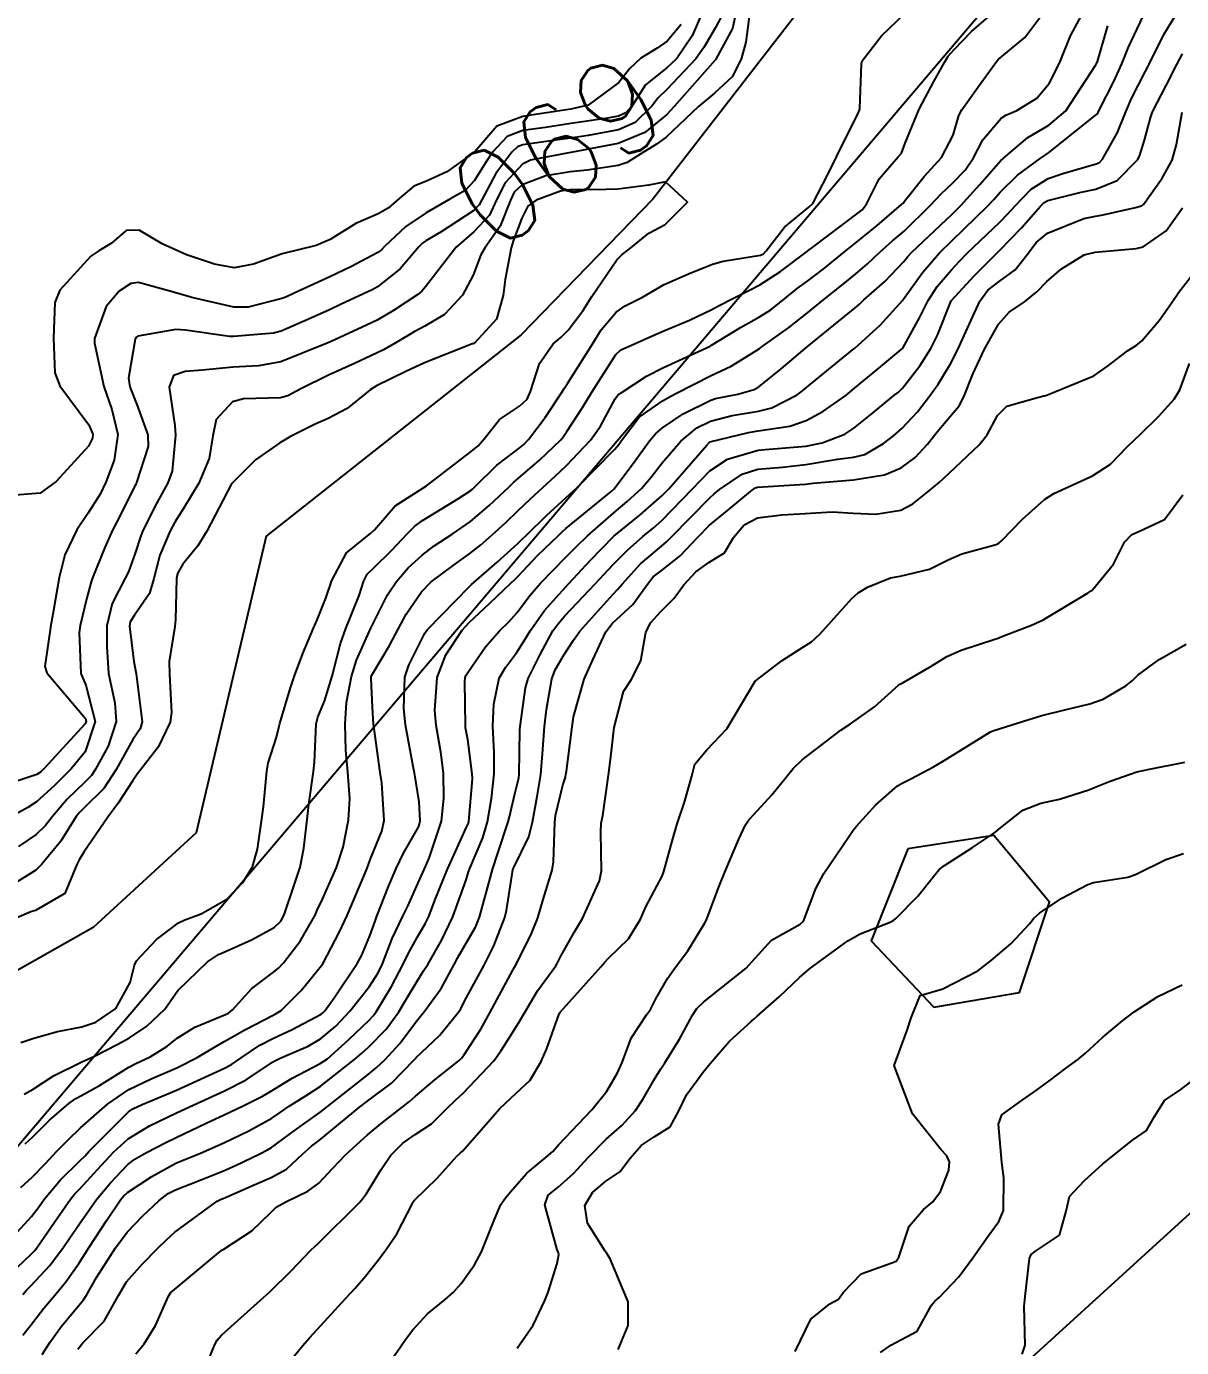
# Model space of a CAD drawing. Header units: metres. Extents: x 298520 to 308411, y 7433745 to 7450750.
# Drawn here: x 300308.3 to 300356.7, y 7448783.7 to 7448839 of the extents above; entities that cross this region are included whole.
import ezdxf
from ezdxf.enums import TextEntityAlignment as Align

# ---------------------------------------------------------------- set-up
doc = ezdxf.new("R2010")
doc.units = ezdxf.units.M
doc.header["$LTSCALE"] = 10
doc.linetypes.add('CONTINUO', pattern=[0])
for name, color, linetype in [('Cotas', 45, 'Continuous'), ('Curvas de Nivel 1m', 11, 'Continuous'), ('Curvas de Nivel 5m', 15, 'Continuous'), ('Edificações', 30, 'Continuous'), ('Hidrografia', 140, 'Continuous'), ('TEXTO', 45, 'Continuous')]:
    doc.layers.add(name, color=color, linetype=linetype)
doc.styles.add('Style-STANDARD', font='STANDARD.shx')

msp = doc.modelspace()

# ---------------------------------------------------------------- linework, layer by layer
at = {"layer": 'Curvas de Nivel 1m', "flags": 128}
for points, elevation in [([(300336.643, 7448839.598), (300336.202, 7448838.56), (300335.555, 7448837.614), (300335.139, 7448837.219), (300334.248, 7448836.513), (300333.68, 7448835.634), (300333.421, 7448835.336), (300333.119, 7448835.203), (300332.572, 7448835.102), (300331.115, 7448834.892), (300330.061, 7448834.733), (300329.112, 7448834.597), (300328.456, 7448834.35), (300327.84, 7448833.703), (300327.552, 7448833.249), (300327.085, 7448832.513), (300326.694, 7448832.1), (300326.066, 7448831.725), (300325.067, 7448831.164), (300324.223, 7448830.587), (300323.331, 7448829.757), (300323.194, 7448829.616), (300323.05, 7448829.507), (300321.914, 7448828.901), (300321.04, 7448828.481), (300319.552, 7448827.802), (300319.199, 7448827.639), (300319.029, 7448827.578), (300317.629, 7448827.219), (300317.024, 7448827.22), (300315.261, 7448827.625), (300315.03, 7448827.687), (300314.403, 7448827.866), (300313.037, 7448828.25), (300312.717, 7448828.203), (300312.232, 7448827.888), (300311.678, 7448827.238), (300311.191, 7448825.898), (300311.193, 7448825.706), (300311.585, 7448823.894), (300311.921, 7448822.938), (300312.174, 7448821.888), (300312.02, 7448820.811), (300311.674, 7448819.893), (300311.431, 7448819.392), (300310.92, 7448818.589), (300310.459, 7448817.907), (300309.95, 7448816.862), (300309.713, 7448815.918), (300309.479, 7448814.531), (300309.374, 7448813.922), (300309.114, 7448812.195), (300309.201, 7448811.925), (300310.815, 7448810.013), (300310.85, 7448809.9), (300310.812, 7448809.798), (300309.091, 7448807.927), (300308.944, 7448807.775), (300308.789, 7448807.67), (300307.487, 7448807.238)], 691), ([(300338.606, 7448839.576), (300338.44, 7448838.291), (300338.243, 7448837.579), (300337.871, 7448836.847), (300337.129, 7448836.166), (300336.462, 7448835.6), (300335.11, 7448834.322), (300334.703, 7448834.028), (300334.043, 7448833.631), (300333.472, 7448833.262), (300333.095, 7448833.142), (300331.803, 7448832.949), (300331.091, 7448832.871), (300330.068, 7448832.701), (300329.083, 7448832.331), (300328.748, 7448832.024), (300328.595, 7448831.695), (300328.162, 7448830.599), (300327.541, 7448829.705), (300327.355, 7448829.402), (300327.041, 7448828.555), (300326.587, 7448827.717), (300325.836, 7448826.912), (300325.013, 7448826.42), (300324.57, 7448826.184), (300323.839, 7448825.752), (300323.309, 7448825.448), (300322.998, 7448825.294), (300322.097, 7448824.877), (300320.989, 7448824.366), (300319.83, 7448823.802), (300319.281, 7448823.505), (300318.977, 7448823.422), (300317.423, 7448823.379), (300316.974, 7448823.25), (300316.286, 7448822.518), (300316.145, 7448821.842), (300315.986, 7448820.887), (300315.559, 7448819.851), (300314.922, 7448818.802), (300314.551, 7448818.229), (300314.361, 7448817.866), (300313.927, 7448816.841), (300313.678, 7448815.872), (300313.502, 7448815.248), (300312.867, 7448814.335), (300312.685, 7448814.062), (300312.654, 7448813.882), (300312.848, 7448812.4), (300312.934, 7448811.879), (300312.954, 7448811.766), (300313.194, 7448809.876), (300313.107, 7448809.58), (300312.806, 7448809.14), (300312.1, 7448807.89), (300311.592, 7448807.086), (300310.768, 7448806.275), (300310.579, 7448806.099), (300310.436, 7448805.913), (300309.788, 7448804.884), (300308.992, 7448803.928), (300308.873, 7448803.797), (300308.74, 7448803.675), (300307.664, 7448803.01)], 688), ([(300307.958, 7448788.537), (300308.566, 7448789.196), (300308.886, 7448789.611), (300309.107, 7448789.925), (300309.771, 7448790.732), (300310.597, 7448791.532), (300310.787, 7448791.72), (300310.957, 7448791.905), (300312.62, 7448793.571), (300312.8, 7448793.7), (300313.191, 7448793.874), (300314.201, 7448794.29), (300314.629, 7448794.478), (300315.814, 7448795.022), (300316.639, 7448795.399), (300316.922, 7448795.545), (300317.333, 7448795.823), (300318.115, 7448796.351), (300318.655, 7448796.638), (300319.458, 7448797.005), (300320.671, 7448797.648), (300320.753, 7448797.707), (300320.826, 7448797.788), (300321.228, 7448798.331), (300322.186, 7448799.768), (300322.368, 7448800.095), (300322.711, 7448800.935), (300322.932, 7448801.546), (300323.01, 7448801.757), (300323.493, 7448802.994), (300323.81, 7448803.749), (300324.116, 7448804.38), (300324.761, 7448805.501), (300324.824, 7448805.739), (300324.775, 7448806.537), (300324.581, 7448807.742), (300324.53, 7448808.008), (300324.211, 7448809.746), (300324.131, 7448810.436), (300324.179, 7448811.747), (300324.342, 7448812.243), (300324.856, 7448813.276), (300325.012, 7448813.586), (300325.129, 7448813.736), (300326.881, 7448815.537), (300326.966, 7448815.625), (300327.066, 7448815.708), (300328.045, 7448816.55), (300328.908, 7448817.334), (300329.087, 7448817.511), (300329.262, 7448817.687), (300330.098, 7448818.501), (300330.929, 7448819.262), (300331.366, 7448819.664), (300332.949, 7448821.26), (300333.123, 7448821.466), (300333.233, 7448821.637), (300333.984, 7448822.614), (300334.978, 7448823.316), (300335.174, 7448823.423), (300335.514, 7448823.612), (300336.991, 7448824.352), (300337.824, 7448824.753), (300339.002, 7448825.479), (300339.055, 7448825.517), (300339.121, 7448825.569), (300340.221, 7448826.347), (300341.017, 7448826.98), (300341.702, 7448827.54), (300342.444, 7448828.117), (300343.039, 7448828.602), (300343.528, 7448829.033), (300344.038, 7448829.51), (300344.58, 7448829.983), (300345.062, 7448830.397), (300346.163, 7448831.484), (300346.608, 7448831.949), (300347.087, 7448832.403), (300347.619, 7448832.94), (300347.965, 7448833.461), (300348.357, 7448834.211), (300349.12, 7448835.124), (300349.321, 7448835.248), (300349.775, 7448835.443), (300350.615, 7448835.948), (300351.134, 7448836.572), (300351.562, 7448837.424), (300352.021, 7448838.556), (300352.474, 7448839.41)], 691), ([(300338.031, 7448839.581), (300337.883, 7448838.862), (300337.19, 7448837.59), (300337.171, 7448837.561), (300337.142, 7448837.528), (300335.45, 7448835.615), (300335.119, 7448835.262), (300334.218, 7448834.523), (300333.107, 7448834.056), (300331.116, 7448833.683), (300331.033, 7448833.671), (300329.427, 7448833.358), (300329.095, 7448833.192), (300328.373, 7448832.407), (300328.016, 7448831.701), (300327.714, 7448831.056), (300327.059, 7448830.364), (300326.322, 7448829.721), (300325.036, 7448828.066), (300324.89, 7448827.886), (300324.719, 7448827.743), (300323.704, 7448827.071), (300323.017, 7448826.678), (300322.399, 7448826.379), (300321.089, 7448825.779), (300321.002, 7448825.738), (300320.924, 7448825.703), (300318.994, 7448824.925), (300318.051, 7448824.76), (300316.992, 7448824.7), (300315.717, 7448824.576), (300314.99, 7448824.531), (300314.495, 7448824.357), (300314.319, 7448823.867), (300314.553, 7448822.27), (300314.591, 7448821.864), (300314.45, 7448820.353), (300314.269, 7448819.867), (300313.784, 7448819.011), (300313.225, 7448817.877), (300313.139, 7448817.648), (300312.899, 7448816.93), (300312.617, 7448816.153), (300312.48, 7448815.884), (300311.93, 7448814.831), (300311.717, 7448813.891), (300311.717, 7448813.029), (300311.788, 7448811.891), (300312.045, 7448810.667), (300312.105, 7448809.887), (300311.77, 7448808.863), (300311.241, 7448807.903), (300311.067, 7448807.628), (300310.784, 7448807.34), (300310.049, 7448806.642), (300309.435, 7448805.923), (300309.145, 7448805.54), (300308.755, 7448805.164), (300308.019, 7448804.668)], 689), ([(300308.203, 7448784.237), (300308.513, 7448784.628), (300309.083, 7448785.366), (300309.55, 7448785.92), (300309.999, 7448786.455), (300310.546, 7448787.226), (300310.977, 7448787.904), (300311.714, 7448789.043), (300312.281, 7448789.884), (300312.411, 7448790.047), (300312.578, 7448790.201), (300313.592, 7448790.866), (300314.596, 7448791.417), (300314.901, 7448791.553), (300315.624, 7448791.845), (300316.607, 7448792.27), (300317.654, 7448792.779), (300318.618, 7448793.311), (300318.917, 7448793.51), (300319.341, 7448793.803), (300320.126, 7448794.297), (300320.631, 7448794.626), (300322.091, 7448795.768), (300322.383, 7448796.028), (300322.651, 7448796.272), (300323.39, 7448797.024), (300323.922, 7448797.748), (300324.204, 7448798.218), (300324.686, 7448799.03), (300324.964, 7448799.464), (300325.133, 7448799.736), (300325.705, 7448800.733), (300326.188, 7448801.718), (300326.738, 7448803.264), (300326.842, 7448803.609), (300326.876, 7448803.709), (300327.439, 7448805.02), (300327.641, 7448805.701), (300327.804, 7448806.673), (300327.913, 7448807.699), (300327.908, 7448808.593), (300327.861, 7448809.7), (300327.902, 7448810.619), (300328.128, 7448811.697), (300328.381, 7448812.154), (300328.849, 7448812.765), (300329.212, 7448813.332), (300329.413, 7448813.685), (300330.014, 7448814.537), (300330.881, 7448815.499), (300331.046, 7448815.668), (300331.932, 7448816.619), (300332.913, 7448817.64), (300334.018, 7448818.533), (300334.93, 7448819.321), (300335.225, 7448819.616), (300336.803, 7448821.443), (300336.931, 7448821.59), (300338.555, 7448821.978), (300338.96, 7448822.044), (300340.276, 7448822.244), (300340.967, 7448822.478), (300341.658, 7448822.855), (300342.618, 7448823.525), (300342.986, 7448823.825), (300343.914, 7448824.591), (300345.003, 7448825.5), (300345.713, 7448826.796), (300346.063, 7448827.49), (300346.441, 7448828.077), (300347.042, 7448828.782), (300347.379, 7448829.144), (300347.704, 7448829.47), (300349.066, 7448830.776), (300349.4, 7448831.117), (300349.689, 7448831.444), (300350.375, 7448832.145), (300351.09, 7448832.591), (300351.706, 7448832.808), (300353.1, 7448833.214), (300353.23, 7448833.27), (300353.354, 7448833.397), (300353.986, 7448834.52), (300354.332, 7448835.388), (300354.568, 7448835.946), (300355.14, 7448837.061), (300355.25, 7448837.271), (300355.304, 7448837.378), (300355.923, 7448838.611), (300356.378, 7448839.368)], 694), ([(300308.205, 7448785.933), (300308.357, 7448786.109), (300308.536, 7448786.287), (300309.327, 7448787.14), (300309.9, 7448787.917), (300310.163, 7448788.307), (300310.563, 7448788.888), (300311.287, 7448789.899), (300311.869, 7448790.605), (300312.595, 7448791.371), (300312.881, 7448791.594), (300313.377, 7448791.872), (300314.183, 7448792.288), (300314.609, 7448792.501), (300315.871, 7448793.097), (300316.619, 7448793.437), (300316.885, 7448793.563), (300317.411, 7448793.822), (300318.221, 7448794.22), (300318.629, 7448794.467), (300319.46, 7448794.976), (300320.641, 7448795.586), (300320.939, 7448795.786), (300321.831, 7448796.597), (300322.667, 7448797.391), (300322.846, 7448797.583), (300322.979, 7448797.757), (300323.625, 7448798.81), (300324.114, 7448799.746), (300324.301, 7448800.142), (300324.71, 7448800.889), (300325.032, 7448801.423), (300325.18, 7448801.733), (300325.446, 7448802.445), (300325.96, 7448803.722), (300326.761, 7448805.473), (300326.835, 7448805.636), (300326.851, 7448805.709), (300327.001, 7448807.497), (300326.999, 7448807.708), (300326.807, 7448809.142), (300326.72, 7448809.619), (300326.711, 7448809.712), (300326.68, 7448811.561), (300326.694, 7448811.712), (300326.732, 7448811.814), (300326.837, 7448811.981), (300327.548, 7448813.007), (300328.156, 7448813.697), (300328.517, 7448814.043), (300328.87, 7448814.447), (300329.408, 7448815.155), (300329.853, 7448815.68), (300330.362, 7448816.205), (300330.899, 7448816.745), (300331.357, 7448817.212), (300331.811, 7448817.657), (300332.923, 7448818.621), (300333.479, 7448819.083), (300334.074, 7448819.629), (300334.469, 7448820.093), (300334.944, 7448820.701), (300335.721, 7448821.608), (300336.39, 7448822.17), (300336.966, 7448822.445), (300337.87, 7448822.68), (300338.972, 7448822.869), (300339.527, 7448823.012), (300340.581, 7448823.554), (300340.813, 7448823.723), (300340.986, 7448823.865), (300342.893, 7448825.413), (300343.003, 7448825.502), (300344.057, 7448826.465), (300344.993, 7448827.5), (300345.023, 7448827.534), (300345.848, 7448828.685), (300346.542, 7448829.485), (300347.058, 7448829.995), (300348.569, 7448831.455), (300348.816, 7448831.714), (300349.082, 7448832.024), (300349.802, 7448832.734), (300350.754, 7448833.433), (300350.965, 7448833.571), (300351.105, 7448833.674), (300352.483, 7448834.776), (300353.122, 7448835.287), (300353.172, 7448835.35), (300353.193, 7448835.399), (300353.849, 7448836.68), (300354.168, 7448837.39), (300354.449, 7448838.091), (300355.055, 7448839.381)], 693), ([(300308.251, 7448794.31), (300308.629, 7448794.513), (300309.483, 7448795.073), (300310.64, 7448795.645), (300311.194, 7448795.902), (300312.149, 7448796.389), (300312.655, 7448796.661), (300313.385, 7448797.15), (300314.141, 7448797.865), (300314.358, 7448798.181), (300314.681, 7448798.642), (300315.919, 7448799.842), (300316.385, 7448800.147), (300316.7, 7448800.292), (300317.766, 7448800.76), (300318.715, 7448801.274), (300318.988, 7448801.538), (300319.124, 7448801.806), (300319.529, 7448803.009), (300319.796, 7448803.799), (300319.956, 7448804.593), (300320.085, 7448805.797), (300320.155, 7448806.414), (300320.36, 7448807.794), (300320.402, 7448808.189), (300320.469, 7448809.793), (300320.539, 7448810.07), (300320.822, 7448810.738), (300321.131, 7448811.786), (300321.48, 7448813.154), (300321.706, 7448813.777), (300322.262, 7448815.154), (300322.461, 7448815.766), (300322.605, 7448816.046), (300322.891, 7448816.33), (300323.615, 7448817.04), (300324.283, 7448817.746), (300324.599, 7448818.06), (300324.918, 7448818.293), (300326.424, 7448819.214), (300326.931, 7448819.548), (300327.021, 7448819.62), (300327.11, 7448819.708), (300328.03, 7448820.611), (300328.949, 7448821.312), (300329.16, 7448821.478), (300329.354, 7448821.686), (300330.048, 7448822.598), (300330.757, 7448823.672), (300330.844, 7448823.812), (300330.986, 7448824.025), (300332.006, 7448825.655), (300332.395, 7448826.267), (300333.023, 7448827), (300333.399, 7448827.264), (300334.112, 7448827.629), (300334.687, 7448827.965), (300335.031, 7448828.159), (300336.037, 7448828.606), (300337.044, 7448829.013), (300337.492, 7448829.14), (300339.05, 7448829.392), (300339.175, 7448829.445), (300339.293, 7448829.568), (300340.059, 7448830.564), (300341.071, 7448831.39), (300341.243, 7448831.547), (300341.872, 7448832.757), (300342.24, 7448833.533), (300343.121, 7448835.303), (300343.192, 7448835.449), (300343.209, 7448835.519), (300343.275, 7448837.385), (300343.309, 7448837.518), (300344.111, 7448838.558), (300345.084, 7448839.501)], 688), ([(300308.302, 7448792.237), (300308.609, 7448792.506), (300309.312, 7448793.227), (300310.119, 7448793.915), (300310.414, 7448794.123), (300310.626, 7448794.241), (300311.407, 7448794.675), (300312.639, 7448795.439), (300312.928, 7448795.589), (300313.527, 7448795.871), (300314.216, 7448796.298), (300314.655, 7448796.643), (300315.396, 7448797.115), (300316.67, 7448797.635), (300316.803, 7448797.697), (300316.973, 7448797.827), (300317.773, 7448798.728), (300318.689, 7448799.411), (300318.906, 7448799.593), (300319.097, 7448799.806), (300319.806, 7448800.699), (300320.42, 7448801.793), (300320.515, 7448802.002), (300320.73, 7448802.465), (300321.317, 7448803.781), (300321.603, 7448804.629), (300321.827, 7448805.774), (300321.876, 7448806.673), (300321.794, 7448807.775), (300321.716, 7448808.69), (300321.675, 7448809.777), (300321.737, 7448810.691), (300321.949, 7448811.773), (300322.161, 7448812.453), (300322.738, 7448813.762), (300322.866, 7448814.021), (300323.446, 7448815.186), (300323.822, 7448815.751), (300324.322, 7448816.315), (300324.9, 7448816.848), (300325.409, 7448817.229), (300326.155, 7448817.721), (300326.918, 7448818.259), (300327.708, 7448818.919), (300328.52, 7448819.694), (300328.735, 7448819.892), (300328.937, 7448820.063), (300329.807, 7448820.819), (300330.695, 7448821.673), (300330.815, 7448821.811), (300330.958, 7448822.018), (300331.61, 7448823.024), (300331.994, 7448823.655), (300332.999, 7448825.235), (300333.211, 7448825.428), (300333.662, 7448825.633), (300334.593, 7448826.04), (300335.009, 7448826.223), (300336.078, 7448826.668), (300337.018, 7448827.122), (300337.327, 7448827.28), (300337.894, 7448827.581), (300338.644, 7448827.959), (300339.032, 7448828.151), (300339.89, 7448828.711), (300341.013, 7448829.55), (300341.034, 7448829.57), (300341.053, 7448829.584), (300341.192, 7448829.686), (300343.069, 7448831.102), (300343.304, 7448831.284), (300343.486, 7448831.516), (300344.023, 7448832.576), (300344.816, 7448833.503), (300344.945, 7448833.661), (300345.109, 7448834.079), (300345.693, 7448835.491), (300346.31, 7448836.657), (300346.76, 7448837.476), (300346.908, 7448837.712), (300347.151, 7448837.985), (300347.88, 7448838.745), (300348.699, 7448839.455)], 689), ([(300335.74, 7448839.036), (300335.154, 7448838.338), (300334.731, 7448838.043), (300334.047, 7448837.631), (300333.586, 7448837.188), (300333.133, 7448836.614), (300331.846, 7448835.659), (300331.121, 7448835.497), (300329.548, 7448835.256), (300329.118, 7448835.193), (300328.027, 7448834.788), (300327.103, 7448833.71), (300325.938, 7448832.879), (300325.084, 7448832.481), (300324.551, 7448832.275), (300323.925, 7448831.751), (300323.473, 7448831.352), (300323.067, 7448831.12), (300322.121, 7448830.711), (300321.056, 7448830.05), (300320.464, 7448829.789), (300319.049, 7448829.442), (300317.851, 7448829.016), (300317.043, 7448828.859), (300316.216, 7448829.014), (300315.048, 7448829.401), (300314.021, 7448829.87), (300313.058, 7448830.433), (300312.527, 7448830.416), (300311.907, 7448829.891), (300311.374, 7448829.573), (300311.047, 7448829.342), (300309.748, 7448827.919), (300309.542, 7448827.405), (300309.486, 7448825.923), (300309.538, 7448824.472), (300309.745, 7448823.919), (300310.959, 7448822.294), (300311.126, 7448821.898), (300311.115, 7448821.734), (300310.948, 7448821.409), (300309.594, 7448819.92), (300308.928, 7448819.434), (300307.543, 7448819.328)], 692), ([(300307.681, 7448786.799), (300308.55, 7448787.619), (300308.703, 7448787.777), (300308.816, 7448787.927), (300309.526, 7448788.957), (300310.193, 7448789.914), (300310.367, 7448790.122), (300310.58, 7448790.35), (300311.328, 7448791.162), (300311.993, 7448791.889), (300312.609, 7448792.446), (300313.498, 7448792.987), (300314.62, 7448793.522), (300315.322, 7448793.85), (300316.629, 7448794.445), (300317.541, 7448794.913), (300318.641, 7448795.641), (300318.743, 7448795.708), (300318.967, 7448795.807), (300320.132, 7448796.314), (300320.655, 7448796.625), (300321.291, 7448797.153), (300321.882, 7448797.772), (300322.683, 7448798.799), (300323.063, 7448799.382), (300323.239, 7448799.755), (300323.648, 7448800.811), (300324.09, 7448801.746), (300324.299, 7448802.173), (300324.737, 7448803.143), (300324.998, 7448803.736), (300325.189, 7448804.175), (300325.712, 7448805.726), (300325.815, 7448806.687), (300325.788, 7448807.725), (300325.678, 7448808.603), (300325.49, 7448809.73), (300325.437, 7448810.348), (300325.531, 7448811.73), (300325.892, 7448812.679), (300326.575, 7448813.714), (300326.866, 7448814.036), (300327.733, 7448814.843), (300328.629, 7448815.693), (300328.76, 7448815.816), (300328.887, 7448815.937), (300329.738, 7448816.844), (300330.599, 7448817.673), (300330.76, 7448817.826), (300330.916, 7448817.963), (300332.789, 7448819.5), (300332.933, 7448819.621), (300333.798, 7448820.778), (300334.414, 7448821.625), (300334.662, 7448821.919), (300334.961, 7448822.171), (300335.821, 7448822.757), (300336.979, 7448823.33), (300337.177, 7448823.39), (300338.105, 7448823.579), (300338.787, 7448823.769), (300338.986, 7448823.879), (300339.924, 7448824.63), (300341.003, 7448825.55), (300343.02, 7448827.187), (300343.196, 7448827.344), (300343.378, 7448827.516), (300344.247, 7448828.295), (300345.047, 7448829.123), (300345.216, 7448829.333), (300345.367, 7448829.497), (300347.069, 7448831.107), (300347.432, 7448831.466), (300348.216, 7448832.328), (300349.101, 7448833.342), (300349.156, 7448833.396), (300349.214, 7448833.449), (300350.237, 7448834.314), (300351.117, 7448834.82), (300351.827, 7448835.419), (300353.082, 7448837.341), (300353.113, 7448837.4), (300353.121, 7448837.423), (300353.144, 7448837.492), (300353.584, 7448838.978)], 692), ([(300310.5, 7448783.648), (300310.71, 7448783.907), (300311.595, 7448784.816), (300312.204, 7448785.885), (300312.539, 7448786.466), (300313.2, 7448787.22), (300313.84, 7448787.867), (300314.202, 7448788.218), (300314.56, 7448788.533), (300316.329, 7448789.834), (300316.494, 7448789.911), (300316.575, 7448789.945), (300317.88, 7448790.52), (300318.588, 7448790.824), (300319.223, 7448791.174), (300319.894, 7448791.797), (300320.27, 7448792.13), (300320.609, 7448792.39), (300322.278, 7448793.765), (300322.626, 7448794.022), (300323.62, 7448794.763), (300324.574, 7448795.741), (300324.603, 7448795.78), (300324.644, 7448795.821), (300325.633, 7448796.756), (300326.41, 7448797.723), (300326.514, 7448797.882), (300326.678, 7448798.198), (300327.491, 7448799.708), (300327.899, 7448800.504), (300328.363, 7448801.694), (300328.433, 7448801.986), (300328.693, 7448803.691), (300328.706, 7448803.728), (300328.744, 7448803.819), (300329.37, 7448805.071), (300329.514, 7448805.682), (300329.709, 7448806.751), (300329.87, 7448807.679), (300329.94, 7448808.54), (300330.025, 7448809.678), (300330.107, 7448810.39), (300330.326, 7448811.675), (300330.467, 7448812.046), (300330.848, 7448812.685), (300331.231, 7448813.29), (300331.495, 7448813.661), (300332.879, 7448815.206), (300333.09, 7448815.429), (300333.265, 7448815.636), (300334.041, 7448816.484), (300334.907, 7448817.228), (300335.121, 7448817.407), (300335.329, 7448817.614), (300336.929, 7448819.241), (300337.114, 7448819.405), (300337.333, 7448819.586), (300338.282, 7448820.234), (300338.942, 7448820.44), (300339.971, 7448820.531), (300340.944, 7448820.632), (300342.27, 7448820.854), (300342.947, 7448820.937), (300343.415, 7448821.048), (300344.194, 7448821.508), (300344.619, 7448821.842), (300344.963, 7448822.141), (300345.622, 7448822.844), (300346.128, 7448823.489), (300346.478, 7448823.995), (300346.997, 7448824.847), (300347.319, 7448825.475), (300347.566, 7448826.03), (300348.231, 7448827.462), (300348.568, 7448827.919), (300349.035, 7448828.288), (300349.711, 7448828.775), (300350.218, 7448829.438), (300350.577, 7448829.916), (300351.062, 7448830.31), (300352.577, 7448830.916), (300353.069, 7448831.027), (300353.385, 7448831.082), (300354.744, 7448831.383), (300354.996, 7448831.459), (300355.075, 7448831.507), (300355.857, 7448832.606), (300356.274, 7448833.368), (300356.459, 7448834.017), (300356.685, 7448835.364)], 696), ([(300308.12, 7448796.466), (300308.654, 7448796.643), (300309.653, 7448796.925), (300310.661, 7448797.127), (300311.248, 7448797.318), (300312.086, 7448797.889), (300312.684, 7448798.973), (300312.869, 7448799.701), (300312.957, 7448799.877), (300313.795, 7448800.781), (300314.717, 7448801.475), (300314.977, 7448801.598), (300315.656, 7448801.846), (300316.729, 7448802.461), (300317.406, 7448803.154), (300317.802, 7448803.819), (300318.012, 7448804.555), (300318.193, 7448805.816), (300318.265, 7448806.321), (300318.411, 7448807.814), (300318.465, 7448808.144), (300318.807, 7448809.233), (300318.923, 7448809.698), (300318.947, 7448809.809), (300319.376, 7448811.256), (300319.567, 7448811.803), (300319.908, 7448812.739), (300320.354, 7448813.795), (300320.513, 7448814.147), (300320.875, 7448815.043), (300321.119, 7448815.786), (300321.731, 7448816.947), (300322.752, 7448817.762), (300322.914, 7448817.91), (300323.767, 7448818.909), (300324.932, 7448819.647), (300325.089, 7448819.738), (300326.948, 7448821.181), (300327.238, 7448821.419), (300327.501, 7448821.705), (300328.141, 7448822.522), (300328.974, 7448823.075), (300329.293, 7448823.373), (300329.431, 7448823.686), (300329.811, 7448824.866), (300330.386, 7448825.676), (300330.717, 7448825.963), (300331.012, 7448826.252), (300331.618, 7448827.067), (300331.997, 7448827.656), (300333.048, 7448829.195), (300333.27, 7448829.418), (300333.554, 7448829.635), (300334.378, 7448830.309), (300335.063, 7448830.67), (300336.006, 7448831.606), (300335.085, 7448832.449), (300334.387, 7448832.323), (300333.08, 7448832.143), (300332.591, 7448832.137), (300331.08, 7448832.117), (300330.691, 7448832.062), (300329.674, 7448831.684), (300329.316, 7448831.442), (300329.065, 7448830.936), (300328.727, 7448830.022), (300328.625, 7448829.694), (300328.371, 7448828.365), (300328.284, 7448827.697), (300328.007, 7448826.711), (300327.084, 7448825.709), (300327.035, 7448825.677), (300327.003, 7448825.681), (300326.966, 7448825.674), (300324.994, 7448824.894), (300324.218, 7448824.521), (300322.985, 7448823.925), (300322.728, 7448823.764), (300321.765, 7448822.984), (300320.965, 7448822.563), (300320.432, 7448822.324), (300319.4, 7448821.806), (300319.118, 7448821.642), (300318.95, 7448821.543), (300317.935, 7448820.829), (300316.933, 7448819.83), (300315.896, 7448817.845), (300315.513, 7448817.241), (300314.892, 7448816.467), (300314.67, 7448816.078), (300314.63, 7448815.863), (300314.59, 7448814.139), (300314.551, 7448813.863), (300314.321, 7448812.393), (300314.327, 7448811.865), (300314.414, 7448810.269), (300314.361, 7448809.865), (300313.858, 7448808.814), (300313.139, 7448807.877), (300312.983, 7448807.685), (300312.786, 7448807.399), (300312.182, 7448806.479), (300311.758, 7448805.895), (300310.748, 7448804.427), (300310.549, 7448804.108), (300310.461, 7448803.913), (300309.952, 7448802.696), (300308.724, 7448801.989), (300308.678, 7448801.976), (300308.539, 7448801.932), (300307.264, 7448801.395)], 687), ([(300312.923, 7448783.451), (300313.271, 7448783.872), (300313.744, 7448784.638), (300314.292, 7448785.862), (300314.388, 7448786.008), (300314.536, 7448786.144), (300316.386, 7448787.667), (300316.553, 7448787.798), (300316.602, 7448787.83), (300317.782, 7448788.596), (300318.568, 7448789.355), (300318.793, 7448789.586), (300319.201, 7448789.804), (300320.123, 7448790.252), (300320.585, 7448790.592), (300321.162, 7448791.214), (300321.693, 7448791.774), (300322.611, 7448792.601), (300323.249, 7448793.121), (300324.049, 7448793.746), (300324.369, 7448793.999), (300324.628, 7448794.222), (300325.446, 7448794.921), (300326.446, 7448795.722), (300326.55, 7448795.816), (300326.646, 7448795.944), (300327.349, 7448797.023), (300327.739, 7448797.704), (300328.691, 7448799.496), (300328.762, 7448799.62), (300328.805, 7448799.689), (300329.443, 7448800.952), (300329.733, 7448801.68), (300329.961, 7448802.447), (300330.338, 7448803.674), (300330.397, 7448804.023), (300330.445, 7448805.673), (300330.479, 7448805.961), (300330.786, 7448807.23), (300330.894, 7448807.565), (300330.918, 7448807.668), (300330.935, 7448807.809), (300331.17, 7448809.665), (300331.232, 7448810.079), (300331.674, 7448811.657), (300332.035, 7448812.463), (300332.58, 7448813.644), (300332.867, 7448814.001), (300333.718, 7448814.788), (300334.321, 7448815.626), (300334.57, 7448815.94), (300334.892, 7448816.193), (300335.698, 7448816.815), (300336.431, 7448817.597), (300336.918, 7448818.097), (300337.737, 7448818.769), (300338.715, 7448819.572), (300338.844, 7448819.661), (300338.934, 7448819.686), (300340.693, 7448819.794), (300340.936, 7448819.817), (300341.251, 7448819.86), (300342.938, 7448819.995), (300344.239, 7448820.208), (300344.943, 7448820.499), (300345.517, 7448820.925), (300346.04, 7448821.489), (300346.444, 7448822.002), (300346.97, 7448822.623), (300347.361, 7448823.09), (300347.562, 7448823.471), (300347.934, 7448824.408), (300348.423, 7448825.459), (300349.014, 7448826.511), (300349.461, 7448827.003), (300350.102, 7448827.439), (300350.605, 7448827.859), (300351.036, 7448828.292), (300351.647, 7448828.818), (300352.595, 7448829.407), (300353.054, 7448829.52), (300354.767, 7448829.672), (300355.057, 7448829.741), (300356.028, 7448830.405), (300356.708, 7448831.364)], 697), ([(300315.722, 7448782.617), (300316.226, 7448783.843), (300316.325, 7448784.023), (300316.509, 7448784.233), (300318.285, 7448785.814), (300318.526, 7448786.036), (300319.416, 7448786.925), (300320.261, 7448787.793), (300320.412, 7448787.934), (300320.556, 7448788.069), (300322.26, 7448789.765), (300322.411, 7448789.927), (300322.579, 7448790.159), (300323.189, 7448791.159), (300323.588, 7448791.75), (300324.096, 7448792.257), (300324.612, 7448792.615), (300325.287, 7448793.063), (300325.951, 7448793.727), (300326.293, 7448794.056), (300326.629, 7448794.361), (300327.896, 7448795.701), (300328.211, 7448796.135), (300328.66, 7448796.855), (300328.987, 7448797.368), (300329.164, 7448797.685), (300329.73, 7448798.632), (300330.491, 7448799.672), (300330.567, 7448799.799), (300330.699, 7448800.078), (300331.278, 7448801.098), (300331.605, 7448801.657), (300332.316, 7448803.223), (300332.4, 7448803.645), (300332.376, 7448805.262), (300332.392, 7448805.646), (300332.452, 7448805.961), (300332.7, 7448807.641), (300332.802, 7448808.519), (300332.918, 7448809.533), (300332.936, 7448809.639), (300333.32, 7448811.143), (300333.64, 7448811.632), (300334.049, 7448812.424), (300334.253, 7448813.626), (300334.464, 7448814.027), (300334.871, 7448814.469), (300335.445, 7448815.047), (300335.845, 7448815.61), (300336.345, 7448816.152), (300336.897, 7448816.533), (300337.551, 7448816.936), (300337.918, 7448817.58), (300338.374, 7448818.12), (300338.921, 7448818.401), (300339.951, 7448818.531), (300340.923, 7448818.583), (300342.045, 7448818.654), (300342.924, 7448818.605), (300343.875, 7448818.559), (300344.925, 7448818.731), (300345.428, 7448818.995), (300346.049, 7448819.489), (300346.531, 7448819.89), (300346.941, 7448820.273), (300348.196, 7448821.461), (300348.537, 7448821.878), (300348.971, 7448822.68), (300349.351, 7448823.073), (300350.645, 7448823.433), (300350.908, 7448823.506), (300350.984, 7448823.528), (300351.131, 7448823.574), (300352.992, 7448824.339), (300353.613, 7448824.777), (300354.407, 7448825.386), (300354.772, 7448825.615), (300355.007, 7448825.812), (300355.725, 7448826.664), (300356.226, 7448827.368), (300356.55, 7448827.845), (300357.04, 7448828.468)], 698), ([(300319.276, 7448783.021), (300319.909, 7448783.796), (300320.186, 7448784.114), (300320.51, 7448784.465), (300321.715, 7448785.772), (300322.101, 7448786.195), (300322.537, 7448786.704), (300323.003, 7448787.299), (300323.355, 7448787.752), (300323.845, 7448788.462), (300324.494, 7448789.741), (300324.517, 7448789.797), (300324.575, 7448789.878), (300325.524, 7448790.795), (300326.354, 7448791.722), (300326.491, 7448791.834), (300326.605, 7448791.935), (300328.137, 7448793.697), (300328.628, 7448794.154), (300329.424, 7448794.893), (300329.884, 7448795.678), (300330.112, 7448796.215), (300330.631, 7448797.67), (300330.644, 7448797.699), (300330.674, 7448797.734), (300332.39, 7448799.645), (300332.527, 7448799.811), (300332.698, 7448799.997), (300333.533, 7448800.809), (300334.029, 7448801.627), (300334.247, 7448802.106), (300334.737, 7448803.03), (300334.941, 7448803.417), (300335.016, 7448803.617), (300335.385, 7448804.985), (300335.562, 7448805.612), (300335.873, 7448806.512), (300336.176, 7448807.606), (300336.3, 7448808.103), (300336.804, 7448808.705), (300337.639, 7448809.588), (300338.833, 7448811.57), (300339.962, 7448812.443), (300340.855, 7448813.009), (300341.186, 7448813.217), (300341.541, 7448813.54), (300342.878, 7448815.036), (300343.132, 7448815.266), (300343.527, 7448815.514), (300344.497, 7448815.896), (300344.89, 7448815.964), (300346.124, 7448816.258), (300346.9, 7448816.647), (300347.47, 7448816.906), (300348.911, 7448817.295), (300349.017, 7448817.343), (300349.127, 7448817.448), (300350.015, 7448818.346), (300350.93, 7448819.176), (300351.326, 7448819.424), (300352.941, 7448820.169), (300353.686, 7448820.652), (300354.406, 7448821.385), (300354.682, 7448821.658), (300354.961, 7448821.913), (300355.705, 7448822.64), (300356.359, 7448823.366), (300356.598, 7448823.753), (300356.998, 7448824.853)], 699), ([(300328.882, 7448783.686), (300329.542, 7448784.65), (300330.039, 7448785.675), (300330.175, 7448786.027), (300330.546, 7448787.234), (300330.624, 7448787.597), (300330.609, 7448787.669), (300330.591, 7448787.707), (300330.554, 7448787.797), (300330.037, 7448789.675), (300330.172, 7448790.081), (300330.584, 7448790.421), (300331.248, 7448791.005), (300331.837, 7448791.651), (300332.611, 7448792.434), (300333.249, 7448793.001), (300333.829, 7448793.628), (300334.144, 7448794.108), (300334.636, 7448794.956), (300334.891, 7448795.367), (300335.053, 7448795.616), (300335.66, 7448796.607), (300336.209, 7448797.605), (300336.391, 7448797.887), (300336.679, 7448798.172), (300338.456, 7448799.574), (300338.696, 7448799.836), (300339.519, 7448800.747), (300340.712, 7448801.411), (300340.858, 7448801.548), (300341.362, 7448802.912), (300341.698, 7448803.536), (300342.759, 7448805.095), (300342.934, 7448805.346), (300343.062, 7448805.517), (300343.875, 7448806.41), (300344.788, 7448807.197), (300344.974, 7448807.314), (300345.336, 7448807.495), (300346.295, 7448807.988), (300346.801, 7448808.296), (300348.671, 7448809.452), (300348.814, 7448809.513), (300350.275, 7448809.979), (300350.82, 7448810.141), (300351.788, 7448810.381), (300352.825, 7448810.625), (300353.392, 7448810.83), (300354.338, 7448811.385), (300354.609, 7448811.61), (300354.84, 7448811.83), (300355.735, 7448812.485), (300356.859, 7448813.125)], 701), ([(300333.097, 7448783.634), (300333.515, 7448784.628), (300333.525, 7448785.63), (300332.762, 7448787.425), (300332.625, 7448787.639), (300332.554, 7448787.741), (300331.824, 7448788.91), (300331.707, 7448789.653), (300332.028, 7448790.201), (300332.588, 7448790.664), (300333.171, 7448791.058), (300333.597, 7448791.63), (300334.069, 7448792.164), (300334.612, 7448792.526), (300335.282, 7448792.948), (300335.635, 7448793.61), (300335.956, 7448794.28), (300336.639, 7448795.212), (300336.949, 7448795.595), (300337.736, 7448796.505), (300338.67, 7448797.365), (300338.782, 7448797.458), (300338.909, 7448797.568), (300339.842, 7448798.397), (300340.689, 7448799.188), (300341.1, 7448799.544), (300342.705, 7448800.724), (300343.216, 7448801.006), (300344.483, 7448801.502), (300344.635, 7448801.58), (300344.715, 7448801.646), (300345.636, 7448802.584), (300346.347, 7448803.484), (300346.527, 7448803.7), (300346.747, 7448803.869), (300347.92, 7448804.628), (300348.76, 7448805.186), (300348.914, 7448805.296), (300349.086, 7448805.447), (300350.027, 7448806.185), (300350.779, 7448806.469), (300351.559, 7448806.645), (300352.787, 7448807.031), (300353.055, 7448807.14), (300353.672, 7448807.397), (300354.797, 7448807.785), (300355.319, 7448807.895), (300356.801, 7448808.196)], 702), ([(300340.503, 7448783.55), (300341.154, 7448784.906), (300341.949, 7448785.536), (300342.316, 7448785.742), (300342.53, 7448786.031), (300343.264, 7448786.797), (300344.549, 7448787.249), (300344.722, 7448787.327), (300344.841, 7448787.497), (300345.272, 7448788.786), (300345.869, 7448789.487), (300346.26, 7448789.8), (300346.584, 7448790.241), (300346.937, 7448791.135), (300346.952, 7448791.475), (300346.852, 7448791.723), (300346.608, 7448791.979), (300345.411, 7448793.492), (300344.643, 7448795.5), (300345.183, 7448796.977), (300345.361, 7448797.493), (300345.734, 7448798.438), (300346.685, 7448798.714), (300348.138, 7448799.458), (300348.697, 7448799.9), (300349.537, 7448800.609), (300350.298, 7448801.434), (300350.487, 7448801.661), (300350.72, 7448801.882), (300351.652, 7448802.498), (300352.738, 7448803.077), (300352.986, 7448803.159), (300354.422, 7448803.385), (300354.744, 7448803.489), (300356.003, 7448804.115), (300356.753, 7448804.369)], 703), ([(300344.07, 7448783.506), (300344.506, 7448783.807), (300345.605, 7448784.396), (300346.202, 7448785.483), (300346.351, 7448785.657), (300346.528, 7448785.808), (300347.343, 7448786.666), (300347.931, 7448787.459), (300348.562, 7448788.357), (300349.024, 7448788.989), (300349.222, 7448789.444), (300349.226, 7448790.811), (300349.142, 7448791.445), (300349.006, 7448793.059), (300349.147, 7448793.445), (300350.004, 7448794.061), (300350.634, 7448794.507), (300351.167, 7448794.896), (300351.864, 7448795.418), (300352.318, 7448795.743), (300352.652, 7448796.024), (300353.373, 7448796.688), (300354.208, 7448797.387), (300354.677, 7448797.755), (300355.668, 7448798.385), (300356.688, 7448798.881)], 704)]:
    msp.add_lwpolyline(points, dxfattribs=dict(at, elevation=elevation))
at = {"layer": 'Curvas de Nivel 5m', "flags": 128}
for points, elevation in [([(300337.403, 7448839.354), (300337.162, 7448838.884), (300336.68, 7448838.067), (300336.349, 7448837.602), (300335.13, 7448836.318), (300334.778, 7448835.972), (300334.505, 7448835.626), (300333.81, 7448834.939), (300333.113, 7448834.631), (300331.846, 7448834.395), (300331.109, 7448834.288), (300330.575, 7448834.209), (300329.106, 7448833.997), (300328.883, 7448833.914), (300328.652, 7448833.695), (300327.984, 7448832.807), (300327.402, 7448831.707), (300327.29, 7448831.489), (300327.068, 7448831.261), (300325.698, 7448830.369), (300325.055, 7448829.986), (300324.909, 7448829.887), (300324.769, 7448829.743), (300323.976, 7448828.818), (300323.036, 7448828.06), (300322.844, 7448827.952), (300322.453, 7448827.766), (300321.481, 7448827.32), (300321.023, 7448827.11), (300320.115, 7448826.695), (300319.009, 7448826.214), (300318.69, 7448826.131), (300317.005, 7448825.989), (300316.843, 7448825.994), (300315.009, 7448826.258), (300314.596, 7448826.277), (300313.005, 7448826.005), (300312.932, 7448825.953), (300312.903, 7448825.881), (300312.622, 7448824.248), (300312.677, 7448823.883), (300312.972, 7448823.142), (300313.434, 7448821.875), (300313.439, 7448821.384), (300312.96, 7448819.88), (300312.95, 7448819.862), (300312.932, 7448819.822), (300312.279, 7448818.527), (300311.95, 7448817.89), (300311.627, 7448817.167), (300311.113, 7448815.898), (300311.053, 7448815.727), (300310.875, 7448815.061), (300310.594, 7448813.904), (300310.551, 7448813.596), (300310.63, 7448811.903), (300310.835, 7448811.403), (300311.222, 7448809.896), (300310.8, 7448808.616), (300310.22, 7448807.916), (300309.504, 7448807.201), (300308.772, 7448806.53), (300308.414, 7448806.288), (300307.786, 7448805.94)], 690), ([(300308.114, 7448790.401), (300308.587, 7448790.84), (300309.129, 7448791.39), (300309.621, 7448791.92), (300310.104, 7448792.419), (300310.613, 7448792.897), (300311.744, 7448793.893), (300312.629, 7448794.497), (300313.562, 7448794.942), (300314.638, 7448795.41), (300315.496, 7448795.847), (300316.214, 7448796.272), (300316.653, 7448796.524), (300317.482, 7448797.001), (300318.67, 7448797.612), (300318.802, 7448797.677), (300319.005, 7448797.807), (300319.836, 7448798.644), (300320.692, 7448799.688), (300320.759, 7448799.789), (300321.431, 7448801.061), (300321.758, 7448801.774), (300322.499, 7448803.522), (300322.596, 7448803.762), (300322.747, 7448804.153), (300323.209, 7448805.305), (300323.315, 7448805.754), (300323.212, 7448807.33), (300323.146, 7448807.756), (300322.875, 7448809.696), (300322.871, 7448809.759), (300322.82, 7448810.495), (300322.765, 7448811.694), (300322.774, 7448811.761), (300322.788, 7448811.806), (300322.835, 7448811.898), (300323.542, 7448813.064), (300323.901, 7448813.75), (300324.235, 7448814.381), (300324.879, 7448815.319), (300325.282, 7448815.734), (300326.196, 7448816.418), (300326.901, 7448816.914), (300327.346, 7448817.266), (300327.836, 7448817.701), (300328.402, 7448818.211), (300328.923, 7448818.708), (300329.422, 7448819.191), (300329.95, 7448819.68), (300330.467, 7448820.145), (300330.942, 7448820.599), (300331.941, 7448821.655), (300332.366, 7448822.245), (300332.979, 7448823.376), (300333.091, 7448823.529), (300333.224, 7448823.638), (300334.289, 7448824.328), (300334.994, 7448824.687), (300336.943, 7448825.591), (300337.003, 7448825.625), (300338.218, 7448826.371), (300339.015, 7448826.805), (300339.482, 7448827.102), (300340.053, 7448827.56), (300340.594, 7448827.99), (300341.034, 7448828.315), (300341.732, 7448828.85), (300342.569, 7448829.527), (300343.057, 7448829.92), (300343.94, 7448830.635), (300344.957, 7448831.501), (300345.015, 7448831.559), (300345.075, 7448831.653), (300345.897, 7448832.682), (300346.631, 7448833.477), (300347.112, 7448834.403), (300347.354, 7448835.234), (300347.468, 7448835.467), (300348.161, 7448836.431), (300348.897, 7448837.452), (300349.01, 7448837.587), (300349.147, 7448837.694), (300350.105, 7448838.494), (300350.814, 7448839.434)], 690), ([(300309.003, 7448783.419), (300309.334, 7448783.922), (300309.82, 7448784.611), (300310.526, 7448785.452), (300310.735, 7448785.701), (300310.865, 7448785.905), (300311.283, 7448786.641), (300312.071, 7448787.887), (300312.56, 7448788.538), (300313.219, 7448789.22), (300313.897, 7448789.867), (300314.283, 7448790.157), (300314.58, 7448790.303), (300315.691, 7448790.738), (300316.592, 7448791.096), (300317.099, 7448791.321), (300318.111, 7448791.815), (300318.438, 7448791.979), (300318.606, 7448792.083), (300319.603, 7448792.811), (300320.62, 7448793.544), (300320.939, 7448793.785), (300322.637, 7448795.134), (300322.982, 7448795.414), (300323.348, 7448795.753), (300323.969, 7448796.431), (300324.667, 7448797.363), (300324.834, 7448797.575), (300324.975, 7448797.737), (300325.691, 7448798.722), (300326.24, 7448799.725), (300326.394, 7448800.026), (300326.705, 7448800.553), (300327.13, 7448801.293), (300327.305, 7448801.704), (300327.612, 7448802.823), (300327.838, 7448803.699), (300328.063, 7448804.384), (300328.504, 7448805.693), (300328.56, 7448805.899), (300328.781, 7448806.865), (300328.946, 7448807.533), (300328.963, 7448807.688), (300328.987, 7448809.512), (300329.001, 7448809.688), (300329.221, 7448811.294), (300329.333, 7448811.685), (300329.834, 7448812.694), (300330.374, 7448813.675), (300330.572, 7448813.967), (300330.869, 7448814.303), (300332.144, 7448815.651), (300332.502, 7448816.033), (300332.895, 7448816.454), (300333.485, 7448817.054), (300334.136, 7448817.628), (300334.563, 7448817.977), (300334.92, 7448818.297), (300336.197, 7448819.601), (300336.941, 7448820.374), (300337.667, 7448820.862), (300338.95, 7448821.232), (300339.25, 7448821.267), (300340.952, 7448821.409), (300341.635, 7448821.54), (300342.577, 7448821.908), (300342.962, 7448822.152), (300343.72, 7448822.764), (300344.622, 7448823.504), (300344.819, 7448823.667), (300344.986, 7448823.831), (300345.721, 7448824.767), (300346.182, 7448825.488), (300346.456, 7448826.038), (300347.023, 7448827.48), (300347.985, 7448828.52), (300348.909, 7448829.452), (300349.054, 7448829.589), (300349.975, 7448830.529), (300350.764, 7448831.433), (300350.916, 7448831.591), (300351.077, 7448831.675), (300352.471, 7448832.02), (300353.084, 7448832.155), (300353.97, 7448832.51), (300354.836, 7448833.383), (300354.921, 7448833.565), (300355.111, 7448834.2), (300355.362, 7448835.136), (300355.454, 7448835.377), (300356.017, 7448836.489), (300356.464, 7448837.367), (300356.703, 7448837.811)], 695), ([(300323.379, 7448782.867), (300324.002, 7448783.745), (300324.204, 7448784.045), (300324.51, 7448784.449), (300325.131, 7448785.12), (300325.859, 7448785.727), (300326.218, 7448786.033), (300326.533, 7448786.394), (300327.085, 7448787.172), (300327.377, 7448787.708), (300327.907, 7448789.041), (300328.19, 7448789.696), (300328.348, 7448789.922), (300328.581, 7448790.21), (300329.278, 7448790.998), (300330.082, 7448791.675), (300330.363, 7448791.915), (300330.608, 7448792.188), (300332.003, 7448793.649), (300332.631, 7448794.44), (300333.079, 7448795.195), (300333.261, 7448795.634), (300333.645, 7448796.643), (300334.28, 7448797.624), (300334.447, 7448797.85), (300334.68, 7448798.294), (300335.159, 7448799.145), (300335.499, 7448799.612), (300336.012, 7448800.298), (300336.711, 7448801.442), (300336.79, 7448801.599), (300337.319, 7448803.006), (300337.557, 7448803.588), (300338.153, 7448804.975), (300338.43, 7448805.575), (300338.562, 7448805.777), (300338.769, 7448806.003), (300339.522, 7448806.823), (300340.12, 7448807.557), (300340.425, 7448807.925), (300340.8, 7448808.284), (300342.409, 7448809.526), (300342.816, 7448809.799), (300343.823, 7448810.51), (300344.832, 7448811.405), (300344.885, 7448811.447), (300344.972, 7448811.499), (300346.155, 7448812.175), (300346.85, 7448812.602), (300347.448, 7448812.877), (300348.861, 7448813.333), (300348.946, 7448813.365), (300349.153, 7448813.447), (300350.388, 7448813.915), (300350.87, 7448814.142), (300352.755, 7448815.275), (300352.882, 7448815.357), (300352.91, 7448815.373), (300352.941, 7448815.399), (300353.822, 7448816.462), (300354.279, 7448817.386), (300354.581, 7448817.71), (300354.91, 7448817.843), (300355.948, 7448818.34), (300356.715, 7448819.362)], 700), ([(300350.002, 7448783.435), (300350.129, 7448783.812), (300350.086, 7448785.434), (300350.117, 7448785.846), (300350.308, 7448787.432), (300350.38, 7448787.606), (300350.556, 7448787.748), (300351.565, 7448788.418), (300351.836, 7448789.417), (300351.974, 7448790.024), (300352.592, 7448790.679), (300353.368, 7448791.398), (300354.608, 7448792.386), (300355.199, 7448792.789), (300355.527, 7448793.371), (300355.957, 7448794.04), (300356.634, 7448794.498), (300357.72, 7448795.344)], 705)]:
    msp.add_lwpolyline(points, dxfattribs=dict(at, elevation=elevation))
at = {"layer": 'Edificações'}
for points in [[(300346.187, 7448779.459), (300353.341, 7448771.56), (300376.229, 7448792.293), (300385.928, 7448801.335), (300382.729, 7448804.974), (300385.572, 7448807.548), (300382.062, 7448811.143), (300373.131, 7448803.821), (300373.418, 7448803.371), (300361.861, 7448792.573), (300361.238, 7448793.168)], [(300345.214, 7448804.572), (300343.688, 7448800.725), (300346.304, 7448797.948), (300349.884, 7448798.565), (300351.137, 7448802.34), (300348.811, 7448805.122)]]:
    msp.add_lwpolyline(points, close=True, dxfattribs=at)
at = {"layer": 'Hidrografia', "elevation": 707.747}
msp.add_lwpolyline([(300424.434, 7448919.291), (300423.156, 7448915.635), (300419.666, 7448908.407), (300417.197, 7448906.111), (300414.047, 7448901.775), (300408.826, 7448897.223), (300355.983, 7448854.552), (300350.737, 7448851.89), (300343.426, 7448846.65), (300341.343, 7448840.494), (300334.549, 7448831.733), (300329.045, 7448826.064), (300318.381, 7448817.646), (300315.444, 7448805.228), (300311.144, 7448801.277), (300305.21, 7448797.927)], dxfattribs=at)
at = {"layer": 'TEXTO', "linetype": 'CONTINUO'}
msp.add_polyline3d([(300368.942, 7448863.845, 0), (300241.904, 7448714.406, 0)], dxfattribs=at)

# ---------------------------------------------------------------- texts
at = {"layer": 'Cotas', "style": 'Style-STANDARD'}
msp.add_text('690', height=4, rotation=215.6923, dxfattribs=at).set_placement((300330.585, 7448833.762, 690), align=Align.MIDDLE_CENTER)

doc.saveas('drawing.dxf')
